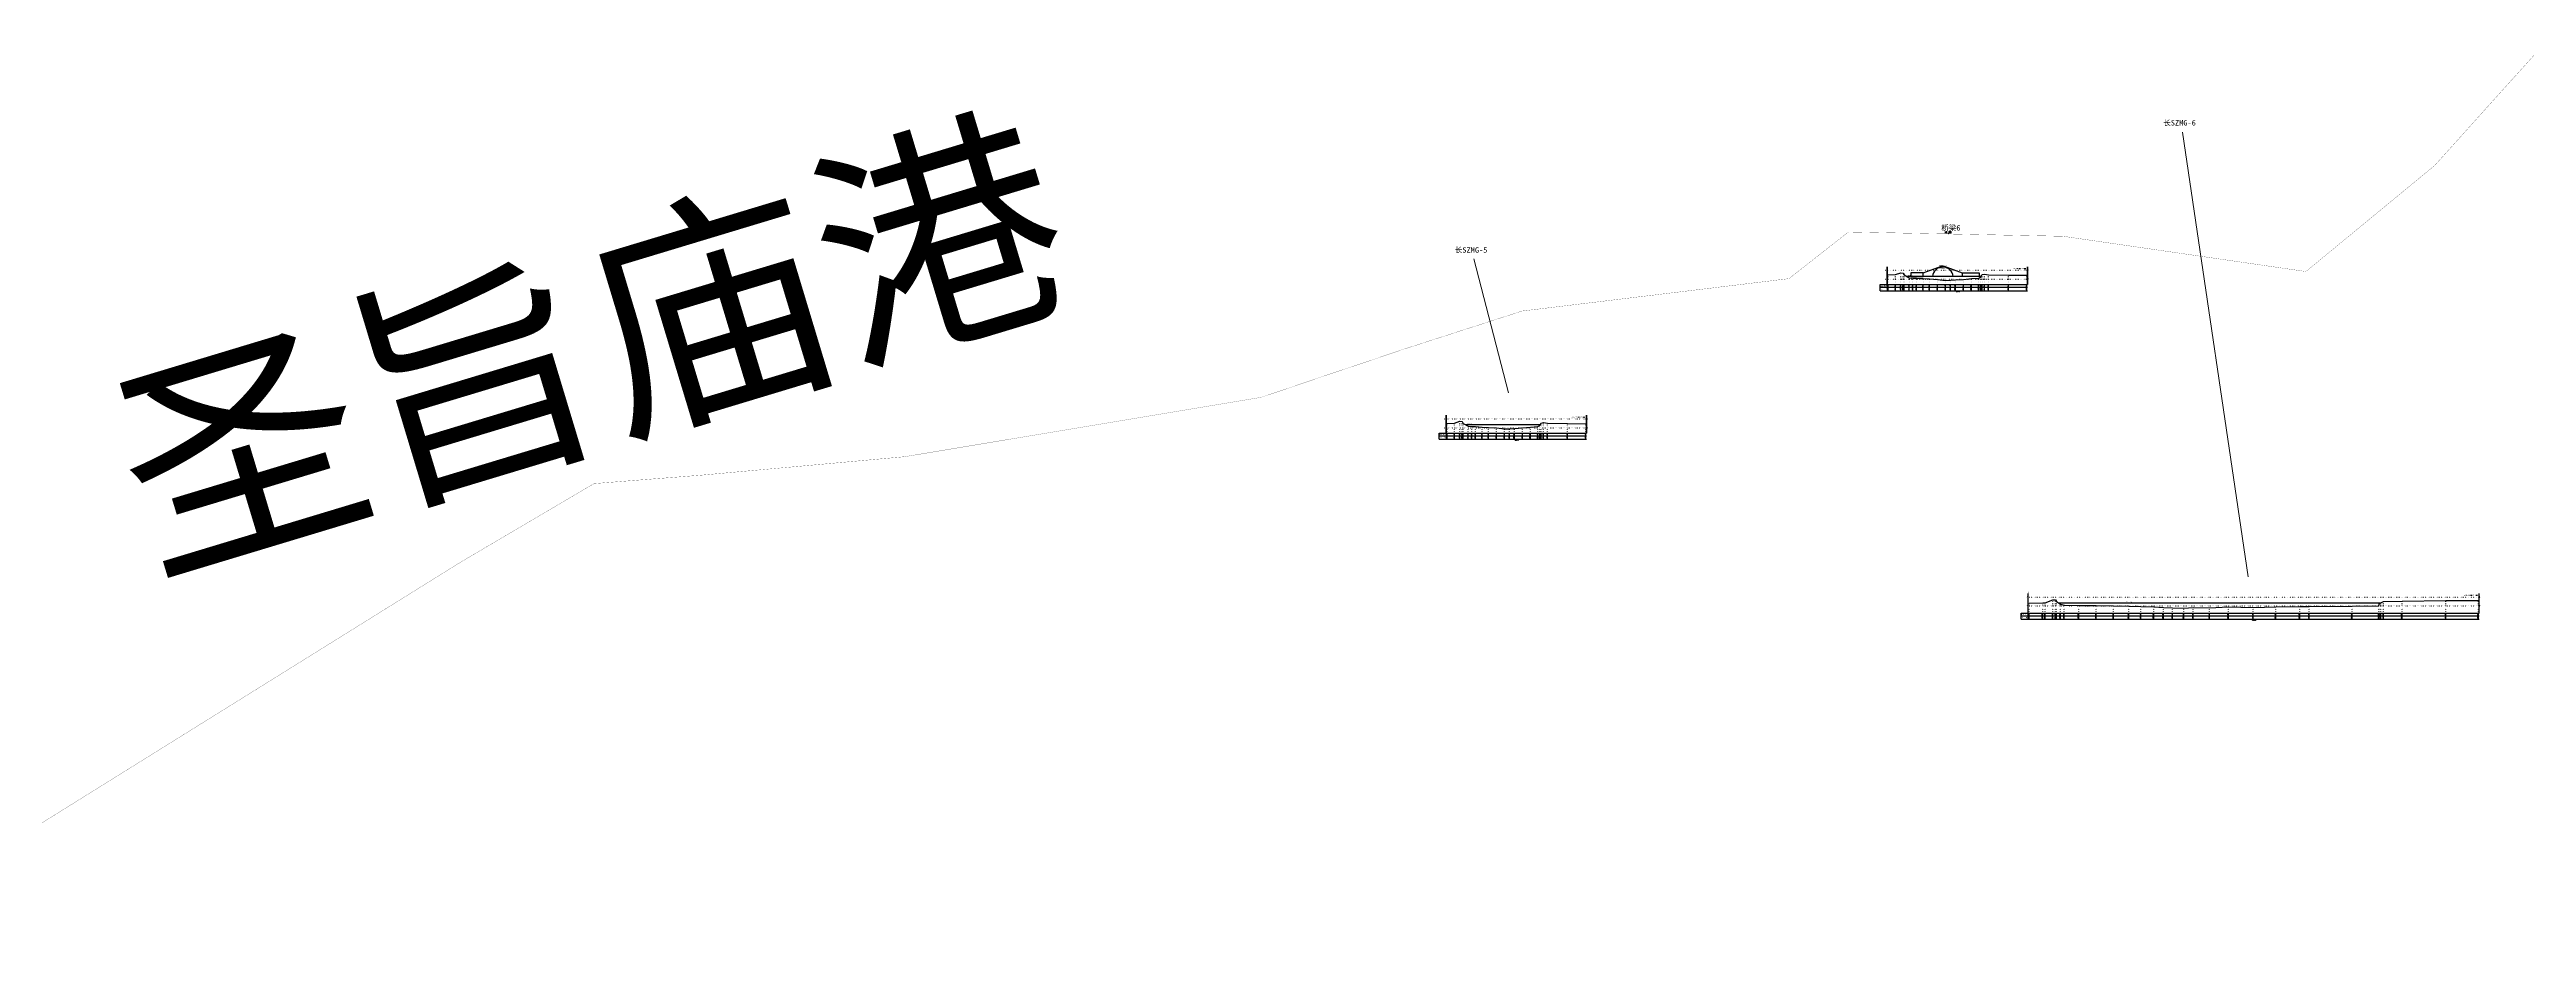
# Model space of a CAD drawing. Extents: x 491419 to 496000, y 3433639 to 3434643.
# Drawn here: x 493443 to 494835, y 3433942 to 3434445 of the extents above; entities that cross this region are included whole.
import ezdxf
from ezdxf.enums import TextEntityAlignment as Align

# ---------------------------------------------------------------- set-up
doc = ezdxf.new("R2010")
doc.units = 0
doc.header["$LTSCALE"] = 0.5
doc.linetypes.add('X4', pattern=[1.6, 0, -1.6])
doc.layers.get('0').update_dxf_attribs({"linetype": 'CONTINUOUS'})
for name, color, linetype in [('DMX', 1, 'CONTINUOUS'), ('zdm1', 2, 'CONTINUOUS'), ('ZDMT5', 3, 'CONTINUOUS'), ('断面线', 7, 'CONTINUOUS'), ('桥梁', 7, 'CONTINUOUS'), ('水位', 4, 'CONTINUOUS'), ('水工建筑物', 7, 'CONTINUOUS'), ('河道名称', 7, 'CONTINUOUS')]:
    doc.layers.add(name, color=color, linetype=linetype)
doc.layers.add('县级河道', color=12, linetype='CONTINUOUS', lineweight=60)
doc.layers.add('断面号', color=7, linetype='CONTINUOUS', lineweight=30)
doc.styles.add('HZ', font='rs.shx', dxfattribs={"width": 0.8, "bigfont": 'hztxt.shx'})
doc.styles.add('stxt', font='txt.shx', dxfattribs={"width": 0.8, "bigfont": 'hztxt.shx'})
doc.styles.add('宋体', font='')
doc.styles.add('微软雅黑', font='msyh.ttf')
doc.styles.get('宋体').set_extended_font_data('SimSun')

# ---------------------------------------------------------------- blocks, each defined once
blk = doc.blocks.new('0806042')
at = {"linetype": 'Continuous'}
blk.add_lwpolyline([(-0.1, 0, 0.2, 0.2, 1), (0.1, 0, 0.2, 0.2, 1)], format="xyseb", close=True, dxfattribs=at)

msp = doc.modelspace()

# ---------------------------------------------------------------- linework, layer by layer
at = {"layer": 'DMX', "linetype": 'Continuous', "flags": 128}
for points in [[(494476.3, 3434318), (494480.4, 3434318.2), (494483.4, 3434319.2), (494484.7, 3434319), (494485.3, 3434318), (494488.1, 3434316.4), (494490.1, 3434316.2), (494492.2, 3434316.2), (494495.9, 3434315.9), (494499.5, 3434315.7), (494504, 3434315.5), (494508.4, 3434314.9), (494511.3, 3434315), (494514, 3434315.2), (494518.5, 3434315.5), (494523, 3434315.9), (494527.1, 3434316.2), (494528.3, 3434316.9), (494529.1, 3434318.2), (494530.4, 3434318.5), (494532.7, 3434318.1), (494543.8, 3434317.9), (494554.1, 3434317.8)], [(494228.5, 3434234.6), (494232.6, 3434234.8), (494235.6, 3434235.9), (494236.9, 3434235.6), (494237.5, 3434234.6), (494240.3, 3434233), (494242.3, 3434232.8), (494244.4, 3434232.8), (494248.1, 3434232.5), (494251.7, 3434232.3), (494256.2, 3434232.1), (494260.6, 3434231.5), (494263.5, 3434231.6), (494266.2, 3434231.8), (494270.7, 3434232.1), (494275.2, 3434232.5), (494279.3, 3434232.8), (494280.5, 3434233.5), (494281.3, 3434234.8), (494282.6, 3434235.1), (494284.9, 3434234.7), (494296, 3434234.5), (494306.3, 3434234.4)], [(494555.4, 3434133.7), (494563.1, 3434133.8), (494564.5, 3434133.8), (494568.8, 3434135.6), (494570.2, 3434135.6), (494570.9, 3434134.5), (494573, 3434133), (494575.2, 3434132.6), (494583.3, 3434132.3), (494593.1, 3434132.3), (494602.8, 3434132.1), (494611.5, 3434132), (494618.3, 3434131.8), (494625.5, 3434131.6), (494630.9, 3434131.3), (494636.1, 3434131), (494642.3, 3434130.9), (494647.6, 3434131.2), (494656.9, 3434131), (494667.4, 3434131.5), (494681.3, 3434131.3), (494694.1, 3434131.6), (494707.5, 3434131.7), (494712.8, 3434131.8), (494736.9, 3434132), (494751.9, 3434132.1), (494752.2, 3434133.2), (494753.1, 3434133.8), (494754.6, 3434134.5), (494765.1, 3434134.8), (494789.7, 3434135.1), (494807.9, 3434135.2)]]:
    msp.add_lwpolyline(points, dxfattribs=at)
at = {"layer": 'zdm1', "linetype": 'X4'}
for p, q in [((494474.8, 3434320.6), (494555.6, 3434320.6)), ((494474.8, 3434315.6), (494555.6, 3434315.6)), ((494227, 3434237.2), (494307.8, 3434237.2)), ((494227, 3434232.2), (494307.8, 3434232.2)), ((494553.9, 3434137.1), (494809.4, 3434137.1)), ((494553.9, 3434132.1), (494809.4, 3434132.1))]:
    msp.add_line(p, q, dxfattribs=at)
at = {"layer": 'zdm1', "linetype": 'Continuous'}
for p, q in [((494475.7, 3434312.6), (494475.7, 3434322.6)), ((494475.8, 3434312.6), (494475.8, 3434322.6)), ((494554.6, 3434312.6), (494554.6, 3434322.6)), ((494554.7, 3434312.6), (494554.7, 3434322.6)), ((494471.8, 3434312.6), (494476.3, 3434312.6)), ((494471.8, 3434309.1), (494471.8, 3434312.6)), ((494471.8, 3434311.1), (494554.6, 3434311.1)), ((494471.8, 3434309.1), (494554.6, 3434309.1)), ((494475.8, 3434309.1), (494475.8, 3434312.6)), ((494476.3, 3434312.6), (494554.6, 3434312.6)), ((494227.9, 3434229.2), (494227.9, 3434239.2)), ((494228, 3434229.2), (494228, 3434239.2)), ((494306.8, 3434229.2), (494306.8, 3434239.2)), ((494306.9, 3434229.2), (494306.9, 3434239.2)), ((494224, 3434225.7), (494224, 3434229.2)), ((494224, 3434229.2), (494228.5, 3434229.2)), ((494224, 3434227.7), (494306.8, 3434227.7)), ((494224, 3434225.7), (494306.8, 3434225.7)), ((494228, 3434225.7), (494228, 3434229.2)), ((494228.5, 3434229.2), (494306.8, 3434229.2)), ((494554.9, 3434128.1), (494554.9, 3434139.1)), ((494555, 3434128.1), (494555, 3434139.1)), ((494808.3, 3434128.1), (494808.3, 3434139.1)), ((494808.4, 3434128.1), (494808.4, 3434139.1)), ((494550.9, 3434124.6), (494550.9, 3434128.1)), ((494550.9, 3434128.1), (494555.4, 3434128.1)), ((494550.9, 3434126.6), (494808.4, 3434126.6)), ((494550.9, 3434124.6), (494808.4, 3434124.6)), ((494554.9, 3434124.6), (494554.9, 3434128.1)), ((494555.4, 3434128.1), (494808.4, 3434128.1))]:
    msp.add_line(p, q, dxfattribs=at)
at = {"layer": 'zdm1', "linetype": 'Continuous', "flags": 128}
for points in [[(494475.8, 3434321.6, 0.1, 0.1, 0), (494475.8, 3434322.6, 0.1, 0.1, 0)], [(494475.8, 3434319.6, 0.1, 0.1, 0), (494475.8, 3434320.6, 0.1, 0.1, 0)], [(494554.6, 3434321.6, 0.1, 0.1, 0), (494554.6, 3434322.6, 0.1, 0.1, 0)], [(494554.6, 3434319.6, 0.1, 0.1, 0), (494554.6, 3434320.6, 0.1, 0.1, 0)], [(494475.8, 3434317.6, 0.1, 0.1, 0), (494475.8, 3434318.6, 0.1, 0.1, 0)], [(494475.8, 3434315.6, 0.1, 0.1, 0), (494475.8, 3434316.6, 0.1, 0.1, 0)], [(494475.8, 3434313.6, 0.1, 0.1, 0), (494475.8, 3434314.6, 0.1, 0.1, 0)], [(494554.6, 3434317.6, 0.1, 0.1, 0), (494554.6, 3434318.6, 0.1, 0.1, 0)], [(494554.6, 3434315.6, 0.1, 0.1, 0), (494554.6, 3434316.6, 0.1, 0.1, 0)], [(494554.6, 3434313.6, 0.1, 0.1, 0), (494554.6, 3434314.6, 0.1, 0.1, 0)], [(494228, 3434238.2, 0.1, 0.1, 0), (494228, 3434239.2, 0.1, 0.1, 0)], [(494228, 3434236.2, 0.1, 0.1, 0), (494228, 3434237.2, 0.1, 0.1, 0)], [(494306.8, 3434238.2, 0.1, 0.1, 0), (494306.8, 3434239.2, 0.1, 0.1, 0)], [(494306.8, 3434236.2, 0.1, 0.1, 0), (494306.8, 3434237.2, 0.1, 0.1, 0)], [(494228, 3434234.2, 0.1, 0.1, 0), (494228, 3434235.2, 0.1, 0.1, 0)], [(494228, 3434232.2, 0.1, 0.1, 0), (494228, 3434233.2, 0.1, 0.1, 0)], [(494228, 3434230.2, 0.1, 0.1, 0), (494228, 3434231.2, 0.1, 0.1, 0)], [(494306.8, 3434234.2, 0.1, 0.1, 0), (494306.8, 3434235.2, 0.1, 0.1, 0)], [(494306.8, 3434232.2, 0.1, 0.1, 0), (494306.8, 3434233.2, 0.1, 0.1, 0)], [(494306.8, 3434230.2, 0.1, 0.1, 0), (494306.8, 3434231.2, 0.1, 0.1, 0)], [(494554.9, 3434139.1, 0.1, 0.1, 0), (494554.9, 3434140.1, 0.1, 0.1, 0)], [(494808.4, 3434139.1, 0.1, 0.1, 0), (494808.4, 3434140.1, 0.1, 0.1, 0)], [(494554.9, 3434137.1, 0.1, 0.1, 0), (494554.9, 3434138.1, 0.1, 0.1, 0)], [(494554.9, 3434135.1, 0.1, 0.1, 0), (494554.9, 3434136.1, 0.1, 0.1, 0)], [(494554.9, 3434133.1, 0.1, 0.1, 0), (494554.9, 3434134.1, 0.1, 0.1, 0)], [(494554.9, 3434131.1, 0.1, 0.1, 0), (494554.9, 3434132.1, 0.1, 0.1, 0)], [(494554.9, 3434129.1, 0.1, 0.1, 0), (494554.9, 3434130.1, 0.1, 0.1, 0)], [(494808.4, 3434137.1, 0.1, 0.1, 0), (494808.4, 3434138.1, 0.1, 0.1, 0)], [(494808.4, 3434135.1, 0.1, 0.1, 0), (494808.4, 3434136.1, 0.1, 0.1, 0)], [(494808.4, 3434133.1, 0.1, 0.1, 0), (494808.4, 3434134.1, 0.1, 0.1, 0)], [(494808.4, 3434131.1, 0.1, 0.1, 0), (494808.4, 3434132.1, 0.1, 0.1, 0)], [(494808.4, 3434129.1, 0.1, 0.1, 0), (494808.4, 3434130.1, 0.1, 0.1, 0)]]:
    msp.add_lwpolyline(points, format="xyseb", dxfattribs=at)
at = {"layer": 'ZDMT5', "linetype": 'X4'}
for p, q in [((494483.4, 3434312.6), (494483.4, 3434319.2)), ((494476.3, 3434312.6), (494476.3, 3434318)), ((494480.4, 3434312.6), (494480.4, 3434318.2)), ((494484.7, 3434312.6), (494484.7, 3434319)), ((494485.3, 3434312.6), (494485.3, 3434318)), ((494488.1, 3434312.6), (494488.1, 3434316.4)), ((494490.1, 3434312.6), (494490.1, 3434316.2)), ((494492.2, 3434312.6), (494492.2, 3434316.2)), ((494495.9, 3434312.6), (494495.9, 3434315.9)), ((494499.5, 3434312.6), (494499.5, 3434315.7)), ((494504, 3434312.6), (494504, 3434315.5)), ((494508.4, 3434312.6), (494508.4, 3434314.9)), ((494511.3, 3434312.6), (494511.3, 3434315)), ((494514, 3434312.6), (494514, 3434315.2)), ((494518.5, 3434312.6), (494518.5, 3434315.5)), ((494523, 3434312.6), (494523, 3434315.9)), ((494527.1, 3434312.6), (494527.1, 3434316.2)), ((494528.3, 3434312.6), (494528.3, 3434316.9)), ((494529.1, 3434312.6), (494529.1, 3434318.2)), ((494530.4, 3434312.6), (494530.4, 3434318.5)), ((494532.7, 3434312.6), (494532.7, 3434318.1)), ((494543.8, 3434312.6), (494543.8, 3434317.9)), ((494554.1, 3434312.6), (494554.1, 3434317.8)), ((494235.6, 3434229.2), (494235.6, 3434235.9)), ((494236.9, 3434229.2), (494236.9, 3434235.6)), ((494228.5, 3434229.2), (494228.5, 3434234.6)), ((494232.6, 3434229.2), (494232.6, 3434234.8)), ((494237.5, 3434229.2), (494237.5, 3434234.6)), ((494240.3, 3434229.2), (494240.3, 3434233)), ((494242.3, 3434229.2), (494242.3, 3434232.8)), ((494244.4, 3434229.2), (494244.4, 3434232.8)), ((494248.1, 3434229.2), (494248.1, 3434232.5)), ((494251.7, 3434229.2), (494251.7, 3434232.3)), ((494256.2, 3434229.2), (494256.2, 3434232.1)), ((494260.6, 3434229.2), (494260.6, 3434231.5)), ((494263.5, 3434229.2), (494263.5, 3434231.6)), ((494266.2, 3434229.2), (494266.2, 3434231.8)), ((494270.7, 3434229.2), (494270.7, 3434232.1)), ((494275.2, 3434229.2), (494275.2, 3434232.5)), ((494279.3, 3434229.2), (494279.3, 3434232.8)), ((494280.5, 3434229.2), (494280.5, 3434233.5)), ((494281.3, 3434229.2), (494281.3, 3434234.8)), ((494282.6, 3434229.2), (494282.6, 3434235.1)), ((494284.9, 3434229.2), (494284.9, 3434234.7)), ((494296, 3434229.2), (494296, 3434234.5)), ((494306.3, 3434229.2), (494306.3, 3434234.4)), ((494555.4, 3434128.1), (494555.4, 3434133.7)), ((494563.1, 3434128.1), (494563.1, 3434133.8)), ((494564.5, 3434128.1), (494564.5, 3434133.8)), ((494568.8, 3434128.1), (494568.8, 3434135.6)), ((494570.2, 3434128.1), (494570.2, 3434135.6)), ((494570.9, 3434128.1), (494570.9, 3434134.5)), ((494573, 3434128.1), (494573, 3434133)), ((494575.2, 3434128.1), (494575.2, 3434132.6)), ((494583.3, 3434128.1), (494583.3, 3434132.3)), ((494593.1, 3434128.1), (494593.1, 3434132.3)), ((494602.8, 3434128.1), (494602.8, 3434132.1)), ((494611.5, 3434128.1), (494611.5, 3434132)), ((494618.3, 3434128.1), (494618.3, 3434131.8)), ((494625.5, 3434128.1), (494625.5, 3434131.6)), ((494630.9, 3434128.1), (494630.9, 3434131.3)), ((494636.1, 3434128.1), (494636.1, 3434131)), ((494642.3, 3434128.1), (494642.3, 3434130.9)), ((494647.6, 3434128.1), (494647.6, 3434131.2)), ((494656.9, 3434128.1), (494656.9, 3434131)), ((494667.4, 3434128.1), (494667.4, 3434131.5)), ((494681.3, 3434128.1), (494681.3, 3434131.3)), ((494694.1, 3434128.1), (494694.1, 3434131.6)), ((494707.5, 3434128.1), (494707.5, 3434131.7)), ((494712.8, 3434128.1), (494712.8, 3434131.8)), ((494736.9, 3434128.1), (494736.9, 3434132)), ((494751.9, 3434128.1), (494751.9, 3434132.1)), ((494752.2, 3434128.1), (494752.2, 3434133.2)), ((494753.1, 3434128.1), (494753.1, 3434133.8)), ((494754.6, 3434128.1), (494754.6, 3434134.5)), ((494765.1, 3434128.1), (494765.1, 3434134.8)), ((494789.7, 3434128.1), (494789.7, 3434135.1)), ((494807.9, 3434128.1), (494807.9, 3434135.2))]:
    msp.add_line(p, q, dxfattribs=at)
at = {"layer": 'ZDMT5', "linetype": 'Continuous'}
for p, q in [((494476.3, 3434309.1), (494476.3, 3434312.6)), ((494480.4, 3434309.1), (494480.4, 3434312.6)), ((494483.4, 3434309.1), (494483.4, 3434312.6)), ((494484.7, 3434309.1), (494484.7, 3434312.6)), ((494485.3, 3434309.1), (494485.3, 3434312.6)), ((494488.1, 3434309.1), (494488.1, 3434312.6)), ((494490.1, 3434309.1), (494490.1, 3434312.6)), ((494492.2, 3434309.1), (494492.2, 3434312.6)), ((494495.9, 3434309.1), (494495.9, 3434312.6)), ((494499.5, 3434309.1), (494499.5, 3434312.6)), ((494504, 3434309.1), (494504, 3434312.6)), ((494508.4, 3434309.1), (494508.4, 3434312.6)), ((494511.3, 3434309.1), (494511.3, 3434312.6)), ((494514, 3434309.1), (494514, 3434312.6)), ((494518.5, 3434309.1), (494518.5, 3434312.6)), ((494523, 3434309.1), (494523, 3434312.6)), ((494527.1, 3434309.1), (494527.1, 3434312.6)), ((494528.3, 3434309.1), (494528.3, 3434312.6)), ((494529.1, 3434309.1), (494529.1, 3434312.6)), ((494530.4, 3434309.1), (494530.4, 3434312.6)), ((494532.7, 3434309.1), (494532.7, 3434312.6)), ((494543.8, 3434309.1), (494543.8, 3434312.6)), ((494554.1, 3434309.1), (494554.1, 3434312.6)), ((494228.5, 3434225.7), (494228.5, 3434229.2)), ((494232.6, 3434225.7), (494232.6, 3434229.2)), ((494235.6, 3434225.7), (494235.6, 3434229.2)), ((494236.9, 3434225.7), (494236.9, 3434229.2)), ((494237.5, 3434225.7), (494237.5, 3434229.2)), ((494240.3, 3434225.7), (494240.3, 3434229.2)), ((494242.3, 3434225.7), (494242.3, 3434229.2)), ((494244.4, 3434225.7), (494244.4, 3434229.2)), ((494248.1, 3434225.7), (494248.1, 3434229.2)), ((494251.7, 3434225.7), (494251.7, 3434229.2)), ((494256.2, 3434225.7), (494256.2, 3434229.2)), ((494260.6, 3434225.7), (494260.6, 3434229.2)), ((494263.5, 3434225.7), (494263.5, 3434229.2)), ((494266.2, 3434225.7), (494266.2, 3434229.2)), ((494270.7, 3434225.7), (494270.7, 3434229.2)), ((494275.2, 3434225.7), (494275.2, 3434229.2)), ((494279.3, 3434225.7), (494279.3, 3434229.2)), ((494280.5, 3434225.7), (494280.5, 3434229.2)), ((494281.3, 3434225.7), (494281.3, 3434229.2)), ((494282.6, 3434225.7), (494282.6, 3434229.2)), ((494284.9, 3434225.7), (494284.9, 3434229.2)), ((494296, 3434225.7), (494296, 3434229.2)), ((494306.3, 3434225.7), (494306.3, 3434229.2)), ((494555.4, 3434124.6), (494555.4, 3434128.1)), ((494563.1, 3434124.6), (494563.1, 3434128.1)), ((494564.5, 3434124.6), (494564.5, 3434128.1)), ((494568.8, 3434124.6), (494568.8, 3434128.1)), ((494570.2, 3434124.6), (494570.2, 3434128.1)), ((494570.9, 3434124.6), (494570.9, 3434128.1)), ((494573, 3434124.6), (494573, 3434128.1)), ((494575.2, 3434124.6), (494575.2, 3434128.1)), ((494583.3, 3434124.6), (494583.3, 3434128.1)), ((494593.1, 3434124.6), (494593.1, 3434128.1)), ((494602.8, 3434124.6), (494602.8, 3434128.1)), ((494611.5, 3434124.6), (494611.5, 3434128.1)), ((494618.3, 3434124.6), (494618.3, 3434128.1)), ((494625.5, 3434124.6), (494625.5, 3434128.1)), ((494630.9, 3434124.6), (494630.9, 3434128.1)), ((494636.1, 3434124.6), (494636.1, 3434128.1)), ((494642.3, 3434124.6), (494642.3, 3434128.1)), ((494647.6, 3434124.6), (494647.6, 3434128.1)), ((494656.9, 3434124.6), (494656.9, 3434128.1)), ((494667.4, 3434124.6), (494667.4, 3434128.1)), ((494681.3, 3434124.6), (494681.3, 3434128.1)), ((494694.1, 3434124.6), (494694.1, 3434128.1)), ((494707.5, 3434124.6), (494707.5, 3434128.1)), ((494712.8, 3434124.6), (494712.8, 3434128.1)), ((494736.9, 3434124.6), (494736.9, 3434128.1)), ((494751.9, 3434124.6), (494751.9, 3434128.1)), ((494753.1, 3434124.6), (494753.1, 3434128.1)), ((494754.6, 3434124.6), (494754.6, 3434128.1)), ((494765.1, 3434124.6), (494765.1, 3434128.1)), ((494789.7, 3434124.6), (494789.7, 3434128.1)), ((494807.9, 3434124.6), (494807.9, 3434128.1))]:
    msp.add_line(p, q, dxfattribs=at)
at = {"layer": '县级河道', "lineweight": 0, "const_width": 0.1}
msp.add_lwpolyline([(493329.1, 3433942), (493673.6, 3434156.4), (493749, 3434200.8), (493810.1, 3434205.6), (493923.6, 3434215.9), (494123.7, 3434249.2), (494203.8, 3434276.2), (494270.5, 3434297.7), (494420.5, 3434315.9), (494453.9, 3434342.1), (494574.5, 3434339.7), (494711, 3434319.9), (494783.3, 3434379.4), (494842, 3434444.5)], dxfattribs=at)
at = {"layer": '断面线', "color": 3, "lineweight": 0}
for points in [[(494641.7, 3434398.1, 0), (494678.5, 3434148.4, 0)], [(494243.4, 3434327.1, 0), (494262.9, 3434251.7, 0)]]:
    msp.add_polyline3d(points, dxfattribs=at)
at = {"layer": '桥梁', "linetype": 'Continuous', "flags": 128}
msp.add_lwpolyline([(494512.8, 3434317.1, 0.905983), (494501.1, 3434317.1), (494496, 3434317.1), (494496, 3434319.1), (494506.2, 3434322.9), (494507.7, 3434322.9), (494517.9, 3434319.1), (494517.9, 3434317.1), (494512.8, 3434317.1)], format="xyb", dxfattribs=at)
for points in [[(494496, 3434319.1), (494488.9, 3434319.1), (494488.9, 3434317.1), (494496, 3434317.1)], [(494517.9, 3434319.1), (494527.4, 3434319.1), (494527.4, 3434317.1), (494517.9, 3434317.1)]]:
    msp.add_lwpolyline(points, dxfattribs=at)
at = {"layer": '水位', "linetype": 'Continuous', "flags": 128}
for points in [[(494486.6, 3434317.3), (494528.6, 3434317.3)], [(494238.8, 3434233.9), (494280.8, 3434233.9)], [(494571.9, 3434133.8), (494753.1, 3434133.8)]]:
    msp.add_lwpolyline(points, dxfattribs=at)

# ---------------------------------------------------------------- block references
at = {"layer": '水工建筑物', "linetype": 'Continuous'}
ref = msp.add_blockref('0806042', (494509.8, 3434341.4, 10), dxfattribs=dict(at, xscale=0.5, yscale=0.5, zscale=0.5))
ref.add_attrib('DAIMA', '桥梁6', dxfattribs={"layer": '0', "color": 2, "linetype": 'Continuous', "height": 0.25, "style": 'stxt', "width": 0.8}).set_placement((494509.8, 3434341.3, 10), align=Align.TOP_CENTER)
ref.add_attrib('ZS', '10', dxfattribs={"layer": '0', "linetype": 'Continuous', "height": 1, "style": 'stxt', "width": 0.8}).set_placement((494509.4, 3434341.4, 10), align=Align.RIGHT)
ref.add_attrib('XS', '00', (494510.2, 3434341.4, 10), dxfattribs={"layer": '0', "linetype": 'Continuous', "height": 1, "style": 'stxt', "width": 0.8})

# ---------------------------------------------------------------- texts
at = {"layer": 'zdm1', "linetype": 'Continuous', "style": 'HZ', "width": 0.8}
for s, p in [('5', (494475.7, 3434320.6)), ('0', (494475.7, 3434315.6)), ('5', (494227.9, 3434237.2)), ('0', (494227.9, 3434232.2)), ('5', (494554.8, 3434137.1)), ('0', (494554.8, 3434132.1))]:
    msp.add_text(s, height=0.3, dxfattribs=at).set_placement(p, align=Align.BOTTOM_RIGHT)
for s, p in [('5', (494554.7, 3434320.6)), ('0', (494554.7, 3434315.6)), ('5', (494306.9, 3434237.2)), ('0', (494306.9, 3434232.2)), ('5', (494808.5, 3434137.1)), ('0', (494808.5, 3434132.1))]:
    msp.add_text(s, height=0.3, dxfattribs=at).set_placement(p)
for s, height, p in [('地 面 高 程', 0.6, (494473.8, 3434311.8)), ('里    程', 0.6, (494473.8, 3434310.1)), ('长SZMG-4', 0.4, (494515.2, 3434308.7)), ('地 面 高 程', 0.6, (494226, 3434228.5)), ('里    程', 0.6, (494226, 3434226.7)), ('长SZMG-4', 0.4, (494267.4, 3434225.3)), ('地 面 高 程', 0.6, (494552.9, 3434127.3)), ('里    程', 0.6, (494552.9, 3434125.6)), ('长SZMG-5', 0.4, (494681.7, 3434124.2))]:
    msp.add_text(s, height=height, dxfattribs=at).set_placement(p, align=Align.MIDDLE)
at = {"layer": 'ZDMT5', "linetype": 'Continuous', "style": 'HZ', "width": 0.8}
for p in [(494553.6, 3434321.1), (494305.8, 3434237.7), (494807.4, 3434137.6)]:
    msp.add_text('比例尺:  横向 1:1  纵向 1:1', height=0.5, dxfattribs=at).set_placement(p, align=Align.BOTTOM_RIGHT)
for s, p in [('2.36', (494476.2, 3434311.8)), ('0+000.0', (494476.2, 3434310.1)), ('2.63', (494480.4, 3434311.8)), ('0+004.1', (494480.4, 3434310.1)), ('3.65', (494483.3, 3434311.8)), ('0+007.1', (494483.3, 3434310.1)), ('3.36', (494484.6, 3434311.8)), ('0+008.4', (494484.6, 3434310.1)), ('2.42', (494485.3, 3434311.8)), ('0+009.1', (494485.3, 3434310.1)), ('0.77', (494488.1, 3434311.8)), ('0+011.8', (494488.1, 3434310.1)), ('0.62', (494490.1, 3434311.8)), ('0+013.8', (494490.1, 3434310.1)), ('0.56', (494492.1, 3434311.8)), ('0+015.9', (494492.1, 3434310.1)), ('0.32', (494495.9, 3434311.8)), ('0+019.6', (494495.9, 3434310.1)), ('0.10', (494499.4, 3434311.8)), ('0+023.2', (494499.4, 3434310.1)), ('-0.13', (494504, 3434311.8)), ('0+027.7', (494504, 3434310.1)), ('-0.74', (494508.4, 3434311.8)), ('0+032.1', (494508.4, 3434310.1)), ('-0.59', (494511.3, 3434311.8)), ('0+035.0', (494511.3, 3434310.1)), ('-0.44', (494513.9, 3434311.8)), ('0+037.7', (494513.9, 3434310.1)), ('-0.12', (494518.5, 3434311.8)), ('0+042.2', (494518.5, 3434310.1)), ('0.27', (494522.9, 3434311.8)), ('0+046.7', (494522.9, 3434310.1)), ('0.59', (494527.1, 3434311.8)), ('0+050.8', (494527.1, 3434310.1)), ('1.33', (494528.3, 3434311.8)), ('0+052.1', (494528.3, 3434310.1)), ('2.60', (494529.1, 3434311.8)), ('0+052.9', (494529.1, 3434310.1)), ('2.91', (494530.4, 3434311.8)), ('0+054.2', (494530.4, 3434310.1)), ('2.46', (494532.6, 3434311.8)), ('0+056.4', (494532.6, 3434310.1)), ('2.31', (494543.8, 3434311.8)), ('0+067.5', (494543.8, 3434310.1)), ('2.22', (494554.1, 3434311.8)), ('0+077.8', (494554.1, 3434310.1)), ('2.36', (494228.4, 3434228.5)), ('0+000.0', (494228.4, 3434226.7)), ('2.63', (494232.6, 3434228.5)), ('0+004.1', (494232.6, 3434226.7)), ('3.65', (494235.5, 3434228.5)), ('0+007.1', (494235.5, 3434226.7)), ('3.36', (494236.8, 3434228.5)), ('0+008.4', (494236.8, 3434226.7)), ('2.42', (494237.5, 3434228.5)), ('0+009.1', (494237.5, 3434226.7)), ('0.77', (494240.3, 3434228.5)), ('0+011.8', (494240.3, 3434226.7)), ('0.62', (494242.3, 3434228.5)), ('0+013.8', (494242.3, 3434226.7)), ('0.56', (494244.3, 3434228.5)), ('0+015.9', (494244.3, 3434226.7)), ('0.32', (494248.1, 3434228.5)), ('0+019.6', (494248.1, 3434226.7)), ('0.10', (494251.6, 3434228.5)), ('0+023.2', (494251.6, 3434226.7)), ('-0.13', (494256.2, 3434228.5)), ('0+027.7', (494256.2, 3434226.7)), ('-0.74', (494260.6, 3434228.5)), ('0+032.1', (494260.6, 3434226.7)), ('-0.59', (494263.5, 3434228.5)), ('0+035.0', (494263.5, 3434226.7)), ('-0.44', (494266.1, 3434228.5)), ('0+037.7', (494266.1, 3434226.7)), ('-0.12', (494270.7, 3434228.5)), ('0+042.2', (494270.7, 3434226.7)), ('0.27', (494275.1, 3434228.5)), ('0+046.7', (494275.1, 3434226.7)), ('0.59', (494279.3, 3434228.5)), ('0+050.8', (494279.3, 3434226.7)), ('1.33', (494280.5, 3434228.5)), ('0+052.1', (494280.5, 3434226.7)), ('2.60', (494281.3, 3434228.5)), ('0+052.9', (494281.3, 3434226.7)), ('2.91', (494282.6, 3434228.5)), ('0+054.2', (494282.6, 3434226.7)), ('2.46', (494284.8, 3434228.5)), ('0+056.4', (494284.8, 3434226.7)), ('2.31', (494296, 3434228.5)), ('0+067.5', (494296, 3434226.7)), ('2.22', (494306.3, 3434228.5)), ('0+077.8', (494306.3, 3434226.7)), ('1.65', (494555.4, 3434127.3)), ('0+000.0', (494555.4, 3434125.6)), ('1.75', (494563, 3434127.3)), ('0+007.6', (494563, 3434125.6)), ('1.73', (494564.4, 3434127.3)), ('0+009.0', (494564.4, 3434125.6)), ('3.53', (494568.7, 3434127.3)), ('0+013.3', (494568.7, 3434125.6)), ('3.51', (494570.2, 3434127.3)), ('0+014.8', (494570.2, 3434125.6)), ('2.47', (494570.9, 3434127.3)), ('0+015.5', (494570.9, 3434125.6)), ('0.94', (494573, 3434127.3)), ('0+017.6', (494573, 3434125.6)), ('0.55', (494575.2, 3434127.3)), ('0+019.8', (494575.2, 3434125.6)), ('0.25', (494583.2, 3434127.3)), ('0+027.9', (494583.2, 3434125.6)), ('0.20', (494593.1, 3434127.3)), ('0+037.7', (494593.1, 3434125.6)), ('0.09', (494602.8, 3434127.3)), ('0+047.4', (494602.8, 3434125.6)), ('-0.02', (494611.4, 3434127.3)), ('0+056.1', (494611.4, 3434125.6)), ('-0.26', (494618.3, 3434127.3)), ('0+062.9', (494618.3, 3434125.6)), ('-0.49', (494625.4, 3434127.3)), ('0+070.0', (494625.4, 3434125.6)), ('-0.71', (494630.8, 3434127.3)), ('0+075.4', (494630.8, 3434125.6)), ('-1.02', (494636, 3434127.3)), ('0+080.6', (494636, 3434125.6)), ('-1.13', (494642.3, 3434127.3)), ('0+086.9', (494642.3, 3434125.6)), ('-0.82', (494647.6, 3434127.3)), ('0+092.2', (494647.6, 3434125.6)), ('-1.03', (494656.8, 3434127.3)), ('0+101.5', (494656.8, 3434125.6)), ('-0.60', (494667.3, 3434127.3)), ('0+111.9', (494667.3, 3434125.6)), ('-0.80', (494681.3, 3434127.3)), ('0+125.9', (494681.3, 3434125.6)), ('-0.49', (494694, 3434127.3)), ('0+138.7', (494694, 3434125.6)), ('-0.35', (494707.4, 3434127.3)), ('0+152.0', (494707.4, 3434125.6)), ('-0.24', (494712.8, 3434127.3)), ('0+157.4', (494712.8, 3434125.6)), ('-0.03', (494736.9, 3434127.3)), ('0+181.5', (494736.9, 3434125.6)), ('0.09', (494751.9, 3434127.3)), ('0+196.5', (494751.9, 3434125.6)), ('1.76', (494753, 3434127.3)), ('0+197.7', (494753, 3434125.6)), ('2.47', (494754.6, 3434127.3)), ('0+199.2', (494754.6, 3434125.6)), ('2.78', (494765, 3434127.3)), ('0+209.6', (494765, 3434125.6)), ('3.08', (494789.7, 3434127.3)), ('0+234.3', (494789.7, 3434125.6)), ('3.10', (494807.8, 3434127.3)), ('0+252.4', (494807.8, 3434125.6))]:
    msp.add_text(s, height=0.3, rotation=90, dxfattribs=at).set_placement(p, align=Align.BOTTOM_CENTER)
at = {"layer": '断面号', "color": 5, "linetype": 'Continuous', "style": '宋体'}
for s, p in [('长SZMG-6', (494640, 3434401.9)), ('长SZMG-5', (494241.9, 3434330.5))]:
    msp.add_text(s, height=3, dxfattribs=at).set_placement(p, align=Align.CENTER)
msp.add_text('桥梁6', height=3, dxfattribs=at).set_placement((494511.5, 3434344.5), align=Align.MIDDLE)
at = {"layer": '桥梁', "color": 6, "linetype": 'Continuous', "style": '宋体'}
for s, p in [('桥顶板高6.77', (494507, 3434321.7)), ('桥顶板高7.26', (494507.1, 3434323.2))]:
    msp.add_text(s, height=0.5, dxfattribs=at).set_placement(p, align=Align.MIDDLE)
at = {"layer": '水位', "linetype": 'Continuous', "style": '宋体'}
for s, p in [('水位1.75', (494488.5, 3434317.8)), ('水位1.75', (494240.7, 3434234.4)), ('水位1.76', (494611.6, 3434134.3))]:
    msp.add_text(s, height=0.5, dxfattribs=at).set_placement(p, align=Align.MIDDLE)
at = {"layer": '河道名称', "style": '微软雅黑'}
msp.add_text('圣旨庙港', height=100, rotation=16.8105, dxfattribs=at).set_placement((493761.4, 3434230.3), align=Align.CENTER)

doc.saveas('drawing.dxf')
